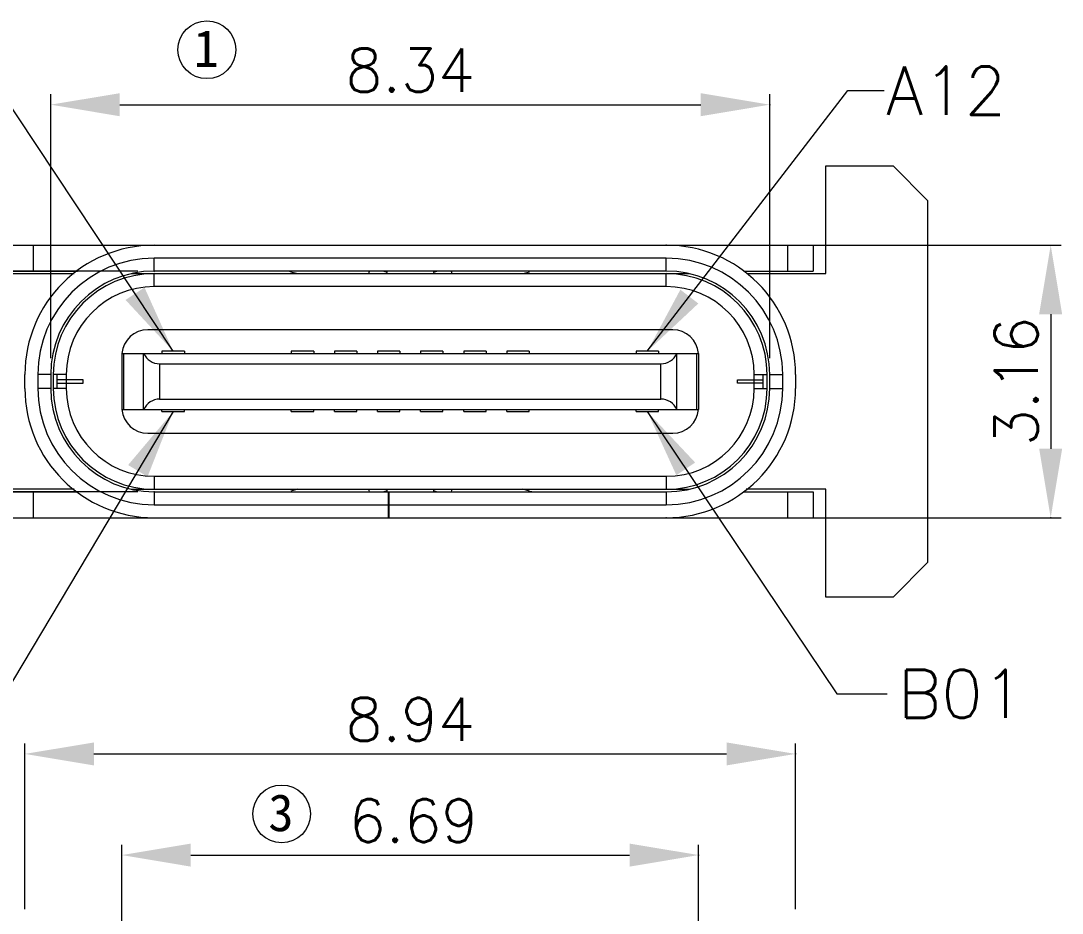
# Model space of a CAD drawing. Extents: x 2595 to 2747, y 707 to 762.
# Drawn here: x 2601.43 to 2613.51, y 743.14 to 753.49 of the extents above; entities that cross this region are included whole.
import ezdxf

# ---------------------------------------------------------------- set-up
doc = ezdxf.new("R2010")
doc.units = 0
doc.header["$MEASUREMENT"] = 0
doc.layers.get('0').update_dxf_attribs({"linetype": 'CONTINUOUS', "lineweight": 20})
doc.layers.add('HANBO', color=7, linetype='CONTINUOUS', lineweight=9)
doc.styles.add('ROMANS', font='ROMANS.SHX', dxfattribs={"bigfont": 'gbcbig.shx'})
doc.styles.add('style2', font='')
doc.styles.get('style2').set_extended_font_data('SimSun')
doc.dimstyles.new('汉博电子', dxfattribs={"dimtxt": 0.5, "dimasz": 0.8, "dimexe": 0.12, "dimexo": 0.19, "dimgap": 0.15, "dimtad": 1, "dimzin": 1, "dimdsep": 46, "dimtxsty": 'ROMANS', "dimcen": 2.13, "dimclrd": 3, "dimclre": 3, "dimclrt": 2, "dimazin": 2, "dimtfac": 1, "dimtmove": 0, "dimatfit": 3, "dimfxl": 1, "dimlwd": 13, "dimlwe": 13, "dimarcsym": 0})

# ---------------------------------------------------------------- blocks, each defined once
blk = doc.blocks.new('*D27')
at = {"color": 3, "lineweight": 13, "transparency": 16777216}
for p, q in [((2601.781, 749.573), (2601.781, 752.633)), ((2610.121, 749.573), (2610.121, 752.633)), ((2602.581, 752.513), (2609.321, 752.513))]:
    blk.add_line(p, q, dxfattribs=at)
at = {"color": 3, "transparency": 16777216}
for points in [[(2602.581, 752.646), (2602.581, 752.379), (2601.781, 752.513)], [(2609.321, 752.646), (2609.321, 752.379), (2610.121, 752.513)]]:
    blk.add_solid(points, dxfattribs=at)
at = {"layer": 'HANBO', "color": 0, "transparency": 16777216}
for p in [(2610.121, 752.513), (2601.781, 749.383), (2610.121, 749.383)]:
    blk.add_point(p, dxfattribs=at)
at = {"color": 2, "transparency": 16777216, "insert": (2605.951, 752.913), "char_height": 0.5, "attachment_point": 5, "style": 'ROMANS'}
blk.add_mtext('8.34', dxfattribs=at)
blk = doc.blocks.new('*D28')
at = {"color": 3, "lineweight": 13, "transparency": 16777216}
for p, q in [((2602.791, 750.583), (2598.066, 750.583)), ((2598.186, 749.783), (2598.186, 748.823)), ((2602.791, 748.023), (2598.066, 748.023)), ((2598.186, 748.023), (2598.186, 745.338))]:
    blk.add_line(p, q, dxfattribs=at)
at = {"color": 3, "transparency": 16777216}
for points in [[(2598.052, 749.783), (2598.319, 749.783), (2598.186, 750.583)], [(2598.052, 748.823), (2598.319, 748.823), (2598.186, 748.023)]]:
    blk.add_solid(points, dxfattribs=at)
at = {"layer": 'HANBO', "color": 0, "transparency": 16777216}
for p in [(2602.981, 750.583), (2598.186, 748.023), (2602.981, 748.023)]:
    blk.add_point(p, dxfattribs=at)
at = {"color": 2, "transparency": 16777216, "insert": (2597.786, 746.25), "char_height": 0.5, "attachment_point": 5, "rotation": 90, "style": 'ROMANS'}
blk.add_mtext('2.56', dxfattribs=at)
blk = doc.blocks.new('*D38')
at = {"color": 3, "lineweight": 13, "transparency": 16777216}
for p, q in [((2602.606, 741.377), (2602.606, 743.93)), ((2609.296, 741.377), (2609.296, 743.93)), ((2603.406, 743.81), (2608.496, 743.81))]:
    blk.add_line(p, q, dxfattribs=at)
at = {"color": 3, "transparency": 16777216}
for points in [[(2603.406, 743.943), (2603.406, 743.676), (2602.606, 743.81)], [(2608.496, 743.943), (2608.496, 743.676), (2609.296, 743.81)]]:
    blk.add_solid(points, dxfattribs=at)
at = {"layer": 'HANBO', "color": 0, "transparency": 16777216}
for p in [(2609.296, 743.81), (2602.606, 741.187), (2609.296, 741.187)]:
    blk.add_point(p, dxfattribs=at)
at = {"color": 2, "transparency": 16777216, "insert": (2605.989, 744.21), "char_height": 0.5, "attachment_point": 5, "style": 'ROMANS'}
blk.add_mtext('6.69', dxfattribs=at)
blk = doc.blocks.new('*D40')
at = {"color": 3, "lineweight": 13, "transparency": 16777216}
for p, q in [((2609.111, 750.883), (2613.5, 750.883)), ((2613.38, 750.083), (2613.38, 748.523)), ((2609.111, 747.723), (2613.5, 747.723))]:
    blk.add_line(p, q, dxfattribs=at)
at = {"color": 3, "transparency": 16777216}
for points in [[(2613.246, 750.083), (2613.513, 750.083), (2613.38, 750.883)], [(2613.246, 748.523), (2613.513, 748.523), (2613.38, 747.723)]]:
    blk.add_solid(points, dxfattribs=at)
at = {"layer": 'HANBO', "color": 0, "transparency": 16777216}
for p in [(2608.921, 750.883), (2608.921, 747.723), (2613.38, 747.723)]:
    blk.add_point(p, dxfattribs=at)
at = {"color": 2, "transparency": 16777216, "insert": (2612.98, 749.303), "char_height": 0.5, "attachment_point": 5, "rotation": 90, "style": 'ROMANS'}
blk.add_mtext('3.16', dxfattribs=at)
blk = doc.blocks.new('*D41')
at = {"color": 3, "lineweight": 13, "transparency": 16777216}
for p, q in [((2601.481, 743.182), (2601.481, 745.103)), ((2610.421, 743.182), (2610.421, 745.103)), ((2602.281, 744.983), (2609.621, 744.983))]:
    blk.add_line(p, q, dxfattribs=at)
at = {"color": 3, "transparency": 16777216}
for points in [[(2602.281, 745.116), (2602.281, 744.85), (2601.481, 744.983)], [(2609.621, 745.116), (2609.621, 744.85), (2610.421, 744.983)]]:
    blk.add_solid(points, dxfattribs=at)
at = {"layer": 'HANBO', "color": 0, "transparency": 16777216}
for p in [(2610.421, 744.983), (2601.481, 742.992), (2610.421, 742.992)]:
    blk.add_point(p, dxfattribs=at)
at = {"color": 2, "transparency": 16777216, "insert": (2605.951, 745.383), "char_height": 0.5, "attachment_point": 5, "style": 'ROMANS'}
blk.add_mtext('8.94', dxfattribs=at)

msp = doc.modelspace()

# ---------------------------------------------------------------- linework, layer by layer
at = {"color": 7, "linetype": 'Continuous'}
for p, q in [((2610.771, 751.803), (2611.551, 751.803)), ((2610.771, 750.553), (2610.771, 751.803)), ((2611.551, 751.803), (2611.951, 751.403)), ((2611.951, 751.403), (2611.951, 747.203)), ((2601.276, 750.883), (2610.626, 750.883)), ((2601.576, 750.883), (2601.576, 750.583)), ((2610.326, 750.883), (2610.326, 750.583)), ((2610.626, 750.883), (2610.626, 750.583)), ((2602.981, 750.583), (2602.981, 750.733)), ((2608.921, 750.733), (2602.981, 750.733)), ((2608.921, 750.583), (2608.921, 750.733)), ((2601.131, 750.553), (2602.054, 750.553)), ((2601.276, 750.583), (2602.09, 750.583)), ((2602.715, 750.553), (2609.188, 750.553)), ((2608.921, 750.583), (2602.981, 750.583)), ((2602.981, 750.403), (2602.981, 750.553)), ((2604.566, 750.575), (2604.646, 750.553)), ((2605.47, 750.553), (2605.478, 750.583)), ((2605.643, 750.583), (2605.683, 750.572)), ((2605.678, 750.553), (2605.683, 750.572)), ((2606.22, 750.572), (2606.26, 750.583)), ((2606.22, 750.572), (2606.225, 750.553)), ((2606.424, 750.583), (2606.433, 750.553)), ((2607.257, 750.553), (2607.336, 750.575)), ((2608.921, 750.403), (2608.921, 750.553)), ((2609.821, 750.583), (2610.626, 750.583)), ((2609.86, 750.553), (2610.771, 750.553)), ((2608.921, 750.403), (2602.981, 750.403)), ((2608.996, 749.903), (2602.906, 749.903)), ((2602.606, 749.628), (2602.606, 748.978)), ((2602.606, 749.628), (2609.296, 749.628)), ((2602.628, 748.978), (2602.628, 749.628)), ((2602.858, 748.978), (2602.858, 749.628)), ((2603.331, 749.653), (2603.071, 749.653)), ((2603.071, 749.653), (2603.071, 749.628)), ((2603.331, 749.653), (2603.331, 749.628)), ((2604.831, 749.653), (2604.571, 749.653)), ((2604.571, 749.653), (2604.571, 749.628)), ((2604.831, 749.653), (2604.831, 749.628)), ((2605.331, 749.653), (2605.071, 749.653)), ((2605.071, 749.653), (2605.071, 749.628)), ((2605.331, 749.653), (2605.331, 749.628)), ((2605.831, 749.653), (2605.571, 749.653)), ((2605.571, 749.653), (2605.571, 749.628)), ((2605.831, 749.653), (2605.831, 749.628)), ((2606.331, 749.653), (2606.071, 749.653)), ((2606.071, 749.653), (2606.071, 749.628)), ((2606.331, 749.653), (2606.331, 749.628)), ((2606.831, 749.653), (2606.571, 749.653)), ((2606.571, 749.653), (2606.571, 749.628)), ((2606.831, 749.653), (2606.831, 749.628)), ((2607.331, 749.653), (2607.071, 749.653)), ((2607.071, 749.653), (2607.071, 749.628)), ((2607.331, 749.653), (2607.331, 749.628)), ((2608.831, 749.653), (2608.571, 749.653)), ((2608.571, 749.653), (2608.571, 749.628)), ((2608.831, 749.653), (2608.831, 749.628)), ((2609.044, 748.978), (2609.044, 749.628)), ((2609.275, 748.978), (2609.275, 749.628)), ((2609.296, 749.628), (2609.296, 748.978)), ((2603.044, 749.508), (2608.859, 749.508)), ((2603.044, 749.508), (2603.044, 749.098)), ((2608.859, 749.098), (2608.859, 749.508)), ((2601.481, 749.223), (2601.481, 749.383)), ((2601.631, 749.383), (2601.631, 749.223)), ((2601.781, 749.383), (2601.631, 749.383)), ((2601.781, 749.383), (2601.781, 749.223)), ((2601.811, 749.383), (2601.811, 749.223)), ((2601.961, 749.383), (2601.811, 749.383)), ((2601.856, 749.228), (2601.856, 749.378)), ((2602.156, 749.323), (2601.856, 749.323)), ((2601.856, 749.283), (2602.156, 749.283)), ((2601.961, 749.383), (2601.961, 749.223)), ((2602.156, 749.283), (2602.156, 749.323)), ((2609.746, 749.323), (2610.046, 749.323)), ((2609.746, 749.283), (2609.746, 749.323)), ((2610.046, 749.283), (2609.746, 749.283)), ((2609.941, 749.383), (2610.091, 749.383)), ((2609.941, 749.223), (2609.941, 749.383)), ((2610.046, 749.228), (2610.046, 749.378)), ((2610.091, 749.223), (2610.091, 749.383)), ((2610.121, 749.383), (2610.271, 749.383)), ((2610.121, 749.223), (2610.121, 749.383)), ((2610.271, 749.223), (2610.271, 749.383)), ((2610.421, 749.383), (2610.421, 749.223)), ((2601.781, 749.223), (2601.631, 749.223)), ((2601.961, 749.223), (2601.811, 749.223)), ((2609.941, 749.223), (2610.091, 749.223)), ((2610.121, 749.223), (2610.271, 749.223)), ((2603.044, 749.098), (2608.859, 749.098)), ((2602.606, 748.978), (2609.296, 748.978)), ((2603.071, 748.953), (2603.071, 748.978)), ((2603.071, 748.953), (2603.331, 748.953)), ((2603.331, 748.953), (2603.331, 748.978)), ((2604.571, 748.953), (2604.571, 748.978)), ((2604.571, 748.953), (2604.831, 748.953)), ((2604.831, 748.953), (2604.831, 748.978)), ((2605.071, 748.953), (2605.071, 748.978)), ((2605.071, 748.953), (2605.331, 748.953)), ((2605.331, 748.953), (2605.331, 748.978)), ((2605.571, 748.953), (2605.571, 748.978)), ((2605.571, 748.953), (2605.831, 748.953)), ((2605.831, 748.953), (2605.831, 748.978)), ((2606.071, 748.953), (2606.071, 748.978)), ((2606.071, 748.953), (2606.331, 748.953)), ((2606.331, 748.953), (2606.331, 748.978)), ((2606.571, 748.953), (2606.571, 748.978)), ((2606.571, 748.953), (2606.831, 748.953)), ((2606.831, 748.953), (2606.831, 748.978)), ((2607.071, 748.953), (2607.071, 748.978)), ((2607.071, 748.953), (2607.331, 748.953)), ((2607.331, 748.953), (2607.331, 748.978)), ((2608.571, 748.953), (2608.571, 748.978)), ((2608.571, 748.953), (2608.831, 748.953)), ((2608.831, 748.953), (2608.831, 748.978)), ((2602.906, 748.703), (2608.996, 748.703)), ((2602.981, 748.203), (2608.921, 748.203)), ((2602.981, 748.203), (2602.981, 748.053)), ((2608.921, 748.203), (2608.921, 748.053)), ((2602.054, 748.053), (2601.131, 748.053)), ((2601.276, 748.023), (2602.09, 748.023)), ((2601.576, 748.023), (2601.576, 747.723)), ((2602.715, 748.053), (2609.188, 748.053)), ((2602.981, 748.023), (2608.921, 748.023)), ((2602.981, 748.023), (2602.981, 747.873)), ((2604.646, 748.053), (2604.566, 748.031)), ((2605.478, 748.023), (2605.47, 748.053)), ((2605.683, 748.034), (2605.646, 748.024)), ((2605.683, 748.034), (2605.678, 748.053)), ((2605.696, 748.023), (2605.696, 747.723)), ((2605.706, 747.723), (2605.706, 748.023)), ((2606.225, 748.053), (2606.22, 748.034)), ((2606.256, 748.024), (2606.22, 748.034)), ((2606.433, 748.053), (2606.424, 748.023)), ((2607.336, 748.031), (2607.257, 748.053)), ((2608.921, 748.023), (2608.921, 747.873)), ((2609.812, 748.023), (2610.626, 748.023)), ((2610.771, 748.053), (2609.849, 748.053)), ((2610.326, 748.023), (2610.326, 747.723)), ((2610.626, 748.023), (2610.626, 747.723)), ((2610.771, 746.803), (2610.771, 748.053)), ((2602.981, 747.873), (2605.696, 747.873)), ((2605.706, 747.873), (2608.921, 747.873)), ((2601.276, 747.723), (2610.626, 747.723)), ((2611.951, 747.203), (2611.551, 746.803)), ((2611.551, 746.803), (2610.771, 746.803))]:
    msp.add_line(p, q, dxfattribs=at)
at = {"layer": 'HANBO', "color": 3, "ltscale": 2}
for centre in [(2603.592, 753.15), (2604.46, 744.287)]:
    msp.add_circle(centre, 0.335, dxfattribs=at)
at = {"layer": 'HANBO', "color": 7, "linetype": 'Continuous'}
for centre, radius, start, end in [((2602.981, 749.383), 1.5, 90, 180), ((2608.921, 749.383), 1.5, 0, 90), ((2602.981, 749.383), 1.35, 90, 180), ((2608.921, 749.383), 1.35, 0, 90), ((2602.981, 749.383), 1.2, 90, 180), ((2602.981, 749.383), 1.17, 90, 180), ((2604.512, 750.383), 0.2, 74.2183, 90), ((2608.921, 749.383), 1.2, 0, 90), ((2608.921, 749.383), 1.17, 0, 90), ((2602.981, 749.383), 1.02, 90, 180), ((2608.921, 749.383), 1.02, 0, 90), ((2602.906, 749.603), 0.3, 90, 175.2198), ((2608.996, 749.603), 0.3, 4.7802, 90), ((2602.981, 749.223), 1.5, 180, 270), ((2602.981, 749.223), 1.35, 180, 270), ((2602.981, 749.223), 1.2, 180, 270), ((2602.981, 749.223), 1.17, 180, 270), ((2602.981, 749.223), 1.02, 180, 270), ((2608.921, 749.223), 1.5, 270, 0), ((2608.921, 749.223), 1.35, 270, 0), ((2608.921, 749.223), 1.2, 270, 0), ((2608.921, 749.223), 1.17, 270, 0), ((2608.921, 749.223), 1.02, 270, 0), ((2602.906, 749.003), 0.3, 184.7802, 270), ((2608.996, 749.003), 0.3, 270, 355.2198), ((2607.39, 748.223), 0.2, 254.2183, 270)]:
    msp.add_arc(centre, radius, start, end, dxfattribs=at)
for centre, major_axis, start_param, end_param in [((2603.044, 749.708), (0, 0.2), -4.300872, -3.141593), ((2608.859, 749.708), (0, 0.2), -3.141593, -1.982313), ((2603.044, 748.898), (0.2, 0), 1.570737, 2.730016), ((2608.859, 748.898), (0.2, 0), 0.411517, 1.570796)]:
    msp.add_ellipse(centre, major_axis=major_axis, ratio=1, start_param=start_param, end_param=end_param, dxfattribs=at)

# ---------------------------------------------------------------- texts
at = {"color": 2, "char_height": 0.56, "attachment_point": 1, "style": 'ROMANS'}
for s, insert in [('\\A1;A12', (2611.47, 752.956)), ('\\A1;B01', (2611.607, 745.96))]:
    msp.add_mtext(s, dxfattribs=dict(at, insert=insert))
at = {"layer": 'HANBO', "color": 3, "style": 'style2'}
for s, p in [('1', (2603.438, 752.95)), ('3', (2604.305, 744.087))]:
    msp.add_text(s, height=0.43, dxfattribs=at).set_placement(p)

# ---------------------------------------------------------------- dimensions: what is measured, and where the dimension line sits
at = {"color": 2}
for base, p1, p2, picture, middle in [((2610.121, 752.513), (2601.781, 749.383), (2610.121, 749.383), '*D27', (2605.951, 752.513)), ((2610.421, 744.983), (2601.481, 742.992), (2610.421, 742.992), '*D41', (2605.951, 744.983)), ((2609.296, 743.81), (2602.606, 741.187), (2609.296, 741.187), '*D38', (2605.989, 743.81))]:
    dim = msp.add_linear_dim(base=base, p1=p1, p2=p2, dimstyle='汉博电子', dxfattribs=at)
    dim.commit()
    dim.dimension.update_dxf_attribs({"geometry": picture, "text_midpoint": middle, "dimtype": 160})
for base, p1, p2, picture, middle in [((2613.38, 747.723), (2608.921, 750.883), (2608.921, 747.723), '*D40', (2613.38, 749.303)), ((2598.186, 748.023), (2602.981, 750.583), (2602.981, 748.023), '*D28', (2598.186, 746.25))]:
    dim = msp.add_linear_dim(base=base, p1=p1, p2=p2, angle=90, dimstyle='汉博电子', dxfattribs=at)
    dim.commit()
    dim.dimension.update_dxf_attribs({"geometry": picture, "text_midpoint": middle, "dimtype": 160})

# ---------------------------------------------------------------- leaders
at = {"annotation_type": 0, "has_hookline": 1, "hookline_direction": 1}
for points in [[(2603.201, 749.654), (2601.123, 752.786), (2600.748, 752.786)], [(2603.201, 748.953), (2601.24, 745.665), (2600.872, 745.665)]]:
    msp.add_leader(points, dimstyle='汉博电子', override={"dimgap": 0.1, "dimtad": 0}, dxfattribs=at)
at = {"color": 2, "annotation_type": 0, "has_hookline": 1, "hookline_direction": 0}
for points in [[(2608.701, 749.653), (2611.028, 752.679), (2611.448, 752.679)], [(2608.701, 748.953), (2610.899, 745.68), (2611.483, 745.68)]]:
    msp.add_leader(points, dimstyle='汉博电子', override={"dimgap": 0.1, "dimtad": 0}, dxfattribs=at)

doc.saveas('drawing.dxf')
